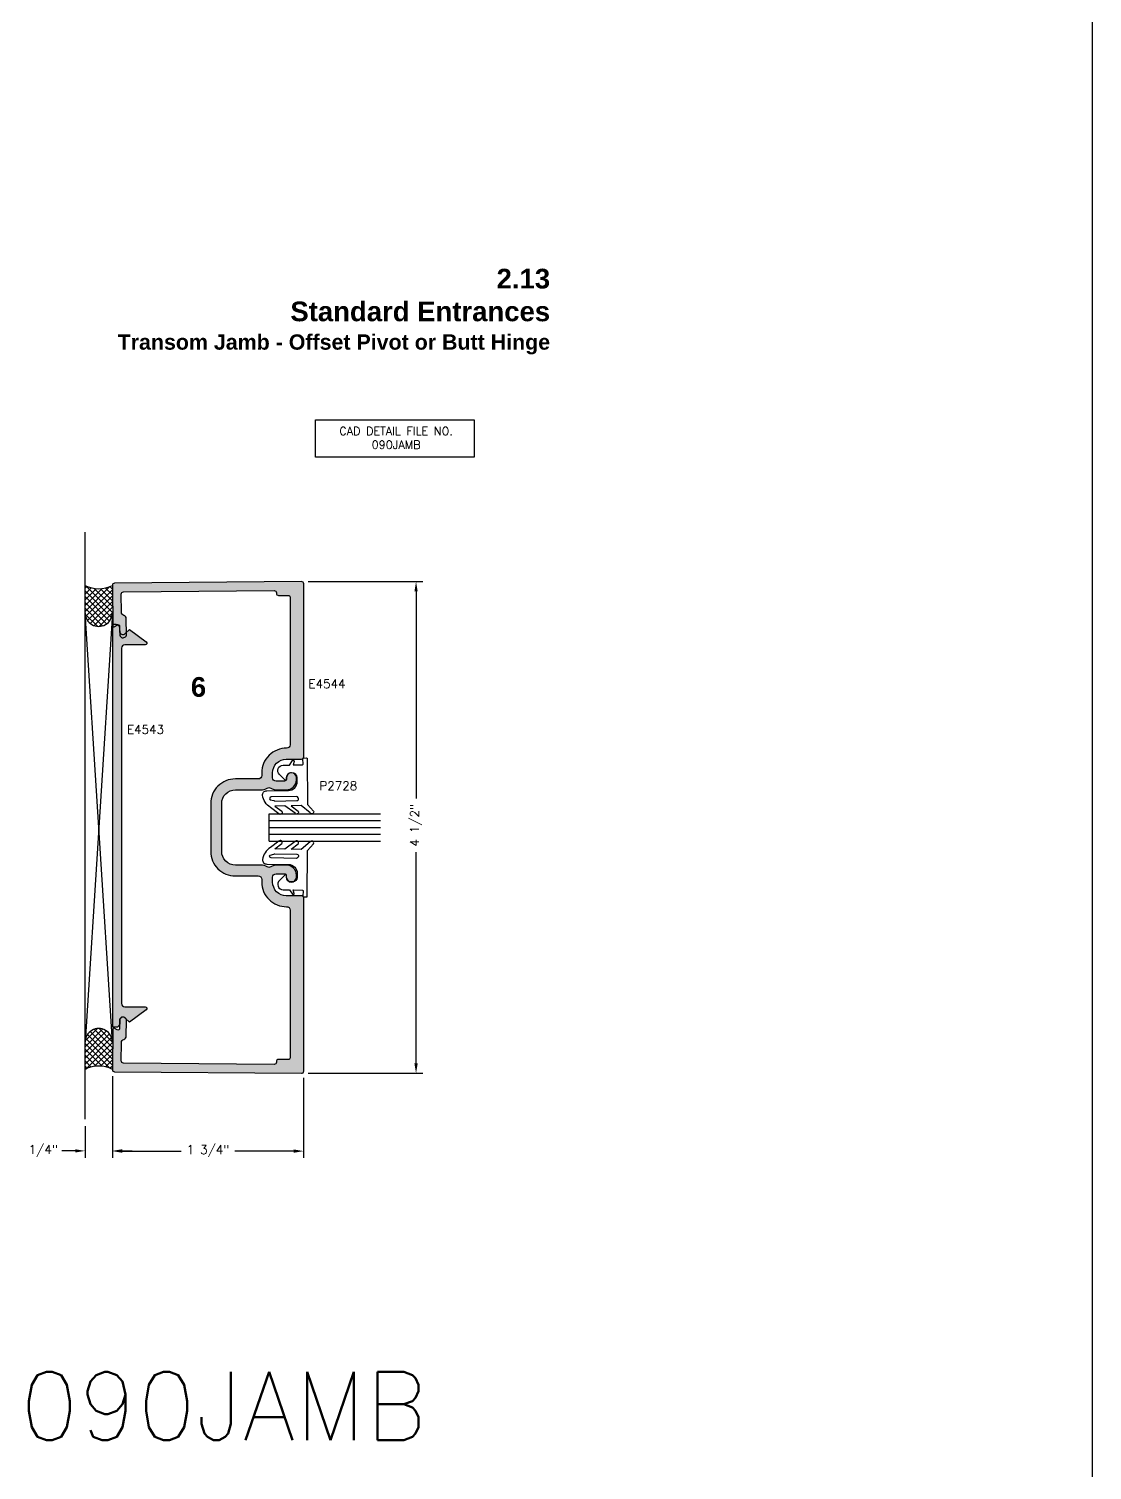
# Model space of a CAD drawing. Extents: x 0 to 130, y 0 to 90.
# Drawn here: x 113.18 to 122.91, y 45.28 to 58.47 of the extents above; entities that cross this region are included whole.
import ezdxf

# ---------------------------------------------------------------- set-up
doc = ezdxf.new("R2010")
doc.units = 0
doc.header["$MEASUREMENT"] = 0
doc.header["$PDMODE"] = 3
doc.layers.get('0').update_dxf_attribs({"linetype": 'CONTINUOUS'})
doc.layers.get('DEFPOINTS').update_dxf_attribs({"linetype": 'CONTINUOUS'})
for name, color, linetype in [('R-ANNO-DIMS', 3, 'CONTINUOUS'), ('R-ANNO-TEXT', 6, 'CONTINUOUS'), ('R-DET1', 4, 'CONTINUOUS'), ('R-DET2', 2, 'CONTINUOUS'), ('R-DET3', 5, 'CONTINUOUS'), ('R-OTLN', 1, 'CONTINUOUS'), ('R-PAT1', 5, 'CONTINUOUS'), ('TITLE', 7, 'CONTINUOUS')]:
    doc.layers.add(name, color=color, linetype=linetype)
doc.styles.get("Standard").update_dxf_attribs({"font": 'simplex'})
doc.dimstyles.new('1X', dxfattribs={"dimscale": 0, "dimtxt": 0.08, "dimasz": 0.09, "dimexe": 0.062, "dimexo": 0.062, "dimgap": 0.045, "dimtad": 0, "dimdec": 4, "dimzin": 4, "dimtxsty": 'STANDARD', "dimcen": 0, "dimazin": 3, "dimtp": 0.02, "dimtfac": 1, "dimtdec": 4, "dimtofl": 0, "dimtmove": 0, "dimatfit": 3, "dimtolj": 1, "dimtzin": 4})
pattern_1 = [(0, (110.191331, 46.42024), (0.009375, 0.01875), [0, -0.01875])]

# ---------------------------------------------------------------- blocks, each defined once
blk = doc.blocks.new('*D92')
at = {"layer": 'DEFPOINTS', "color": 0}
for p in [(113.948, 48.946), (113.698, 48.49), (113.948, 48.201)]:
    blk.add_point(p, dxfattribs=at)
at = {"layer": 'R-ANNO-DIMS', "color": 0}
for p, q in [((113.948, 48.884), (113.948, 48.139)), ((113.698, 48.428), (113.698, 48.139)), ((113.608, 48.201), (113.486, 48.201)), ((114.038, 48.201), (114.128, 48.201))]:
    blk.add_line(p, q, dxfattribs=at)
for points in [[(113.608, 48.216), (113.608, 48.186), (113.698, 48.201)], [(114.038, 48.216), (114.038, 48.186), (113.948, 48.201)]]:
    blk.add_solid(points, dxfattribs=at)
at = {"layer": 'R-ANNO-DIMS', "color": 0, "insert": (113.316, 48.201), "char_height": 0.08, "attachment_point": 5}
blk.add_mtext('\\A1;1/4"', dxfattribs=at)
blk = doc.blocks.new('*D93')
at = {"layer": 'DEFPOINTS', "color": 0}
for p in [(113.948, 48.946), (115.697, 48.931), (115.697, 48.199)]:
    blk.add_point(p, dxfattribs=at)
at = {"layer": 'R-ANNO-DIMS', "color": 0}
for p, q in [((113.948, 48.884), (113.948, 48.137)), ((115.697, 48.869), (115.697, 48.137)), ((114.038, 48.199), (114.577, 48.199)), ((115.607, 48.199), (115.067, 48.199))]:
    blk.add_line(p, q, dxfattribs=at)
for points in [[(114.038, 48.214), (114.038, 48.184), (113.948, 48.199)], [(115.607, 48.214), (115.607, 48.184), (115.697, 48.199)]]:
    blk.add_solid(points, dxfattribs=at)
at = {"layer": 'R-ANNO-DIMS', "color": 0, "insert": (114.822, 48.199), "char_height": 0.08, "attachment_point": 5}
blk.add_mtext('\\A1;1 3/4"', dxfattribs=at)
blk = doc.blocks.new('*D94')
at = {"layer": 'DEFPOINTS', "color": 0}
for p in [(115.677, 53.41), (116.725, 53.41), (115.677, 48.911)]:
    blk.add_point(p, dxfattribs=at)
at = {"layer": 'R-ANNO-DIMS', "color": 0}
for p, q in [((115.739, 53.41), (116.787, 53.41)), ((116.725, 53.32), (116.725, 51.425)), ((116.725, 49.001), (116.725, 50.935)), ((115.739, 48.911), (116.787, 48.911))]:
    blk.add_line(p, q, dxfattribs=at)
for points in [[(116.71, 53.32), (116.74, 53.32), (116.725, 53.41)], [(116.71, 49.001), (116.74, 49.001), (116.725, 48.911)]]:
    blk.add_solid(points, dxfattribs=at)
at = {"layer": 'R-ANNO-DIMS', "color": 0, "insert": (116.725, 51.18), "char_height": 0.08, "attachment_point": 5, "rotation": 90}
blk.add_mtext('\\A1;4 1/2"', dxfattribs=at)

msp = doc.modelspace()

# ---------------------------------------------------------------- hatches: boundary and pattern name
at = {"layer": 'R-PAT1'}
h = msp.add_hatch(dxfattribs=at)
h.set_pattern_fill('ANSI37', color=256, scale=0.3, angle=-90, style=0)
h.set_pattern_definition([(315, (106.8975, 55.883245), (0.0265165, 0.0265165), []), (45, (106.8975, 55.883245), (-0.0265165, 0.0265165), [])])
h.paths.add_polyline_path([(113.9476173, 53.3754011, -0.2499996235), (113.6976173, 53.3754011), (113.6976173, 53.1254501), (113.6985961, 53.1097884, 0.8820054923), (113.9466384, 53.1097884), (113.9476171, 53.125447)])
h = msp.add_hatch(dxfattribs=at)
h.set_pattern_fill('DOTS', color=256, scale=0.3, style=0)
h.set_pattern_definition(pattern_1)
edge = h.paths.add_edge_path()
edge.add_arc((115.6773761, 51.8056718), 0.02, 270, 360)
edge.add_line((115.6973761, 51.8056718), (115.6973761, 53.3904965))
edge.add_arc((115.6773761, 53.3904965), 0.02, 0, 90.5)
edge.add_line((115.6772016, 53.4104957), (113.967442, 53.3955749))
edge.add_arc((113.9676165, 53.3755756), 0.02, 90.5, 180.5)
edge.add_line((113.9476173, 53.3754011), (113.9508648, 53.0032716))
edge.add_arc((113.9588645, 53.0033414), 0.008, 180.5, 300.50010917)
edge.add_line((113.9629248, 52.9964484), (113.9912801, 53.013151))
edge.add_arc((113.9988932, 53.0002266), 0.015, 0.5, 120.50010917, ccw=False)
edge.add_line((114.0138926, 53.0003575), (114.0145331, 52.9269681))
edge.add_arc((114.045532, 52.9272377), 0.031, 180.49846597, 360.50153403)
edge.add_line((114.0765308, 52.9275091), (114.0752796, 53.0708767))
edge.add_arc((114.0442808, 53.0706062), 0.031, 0.50003529, 74.58605056)
edge.add_arc((114.0607598, 53.1303761), 0.031, 180.5, 254.58605056, ccw=False)
edge.add_line((114.029761, 53.1301055), (114.0283123, 53.2961023))
edge.add_arc((114.0483116, 53.2962768), 0.02, 90.5, 180.5, ccw=False)
edge.add_line((114.048137, 53.316276), (115.4272016, 53.3283109))
edge.add_arc((115.4273761, 53.3083117), 0.02, 0, 90.5, ccw=False)
edge.add_line((115.4473761, 53.3083117), (115.4473761, 53.3036606))
edge.add_arc((115.4673761, 53.3036606), 0.02, 180, 270.5)
edge.add_line((115.4675506, 53.2836613), (115.5572452, 53.2844441))
edge.add_arc((115.5573761, 53.2694447), 0.015, 0, 90.5, ccw=False)
edge.add_line((115.5723761, 53.2694447), (115.5723761, 51.916654))
edge.add_arc((115.5413761, 51.916654), 0.031, -90.67573769, 0, ccw=False)
edge.add_arc((115.5383569, 51.6606718), 0.225, 89.32426231, 180)
edge.add_line((115.3133569, 51.6606718), (115.3133569, 51.6357035))
edge.add_arc((115.2823569, 51.6357035), 0.031, -90, 0, ccw=False)
edge.add_line((115.2823569, 51.6047035), (115.0723761, 51.6047035))
edge.add_arc((115.0723761, 51.3797035), 0.225, 90, 180)
edge.add_line((114.8473761, 51.3797035), (114.8473761, 51.1606718))
edge.add_line((114.8473761, 51.1606718), (114.8473761, 50.94164))
edge.add_arc((115.0723761, 50.94164), 0.225, 180, 270)
edge.add_line((115.0723761, 50.71664), (115.2823569, 50.71664))
edge.add_arc((115.2823569, 50.68564), 0.031, 0, 90, ccw=False)
edge.add_line((115.3133569, 50.68564), (115.3133569, 50.6606718))
edge.add_arc((115.5383569, 50.6606718), 0.225, 180, 270.67573769)
edge.add_arc((115.5413761, 50.4046896), 0.031, 0, 90.67573769, ccw=False)
edge.add_line((115.5723761, 50.4046896), (115.5723761, 49.0518989))
edge.add_arc((115.5573761, 49.0518989), 0.015, 269.5, 360, ccw=False)
edge.add_line((115.5572452, 49.0368994), (115.4675506, 49.0376822))
edge.add_arc((115.4673761, 49.0176829), 0.02, 89.5, 180)
edge.add_line((115.4473761, 49.0176829), (115.4473761, 49.0130318))
edge.add_arc((115.4273761, 49.0130318), 0.02, 269.5, 360, ccw=False)
edge.add_line((115.4272016, 48.9930326), (114.048137, 49.0050675))
edge.add_arc((114.0483116, 49.0250667), 0.02, 179.5, 269.5, ccw=False)
edge.add_line((114.0283123, 49.0252413), (114.029761, 49.191238))
edge.add_arc((114.0607598, 49.1909675), 0.031, 105.4139155, 179.5, ccw=False)
edge.add_arc((114.0442808, 49.2507374), 0.031, 285.4139155, 359.49997883)
edge.add_line((114.0752796, 49.2504668), (114.0765308, 49.3938345))
edge.add_arc((114.045532, 49.3941059), 0.031, 359.49837345, 539.50162655)
edge.add_line((114.0145331, 49.3943756), (114.0138926, 49.320986))
edge.add_arc((113.9988932, 49.3211169), 0.015, 239.49995903, 359.5, ccw=False)
edge.add_line((113.9912801, 49.3081925), (113.9629248, 49.3248951))
edge.add_arc((113.9588645, 49.318002), 0.008, 59.49995903, 179.5)
edge.add_line((113.9508648, 49.3180718), (113.9476173, 48.9459424))
edge.add_arc((113.9676165, 48.9457679), 0.02, 179.5, 269.5)
edge.add_line((113.967442, 48.9257687), (115.6772016, 48.9108478))
edge.add_arc((115.6773761, 48.9308471), 0.02, 269.5, 360)
edge.add_line((115.6973761, 48.9308471), (115.6973761, 50.5156718))
edge.add_arc((115.6773761, 50.5156718), 0.02, 0, 90)
edge.add_line((115.6773761, 50.5356718), (115.5383569, 50.5356718))
edge.add_arc((115.5383569, 50.6606718), 0.125, 180, 270, ccw=False)
edge.add_line((115.4133569, 50.6606718), (115.4133569, 50.70564))
edge.add_arc((115.4443569, 50.70564), 0.031, 90, 180, ccw=False)
edge.add_line((115.4443569, 50.73664), (115.5233569, 50.73664))
edge.add_arc((115.5233569, 50.72164), 0.015, 0, 90, ccw=False)
edge.add_line((115.5383569, 50.72164), (115.5383569, 50.70714))
edge.add_arc((115.5848569, 50.70714), 0.0465, 180, 360)
edge.add_line((115.6313569, 50.70714), (115.6313569, 50.72364))
edge.add_arc((115.5383569, 50.72364), 0.093, 0, 90)
edge.add_line((115.5383569, 50.81664), (115.4583569, 50.81664))
edge.add_arc((115.4583569, 50.69164), 0.125, 90, 120.05938649)
edge.add_arc((115.3802169, 50.8266591), 0.031, 237.87116048, 300.05938649, ccw=False)
edge.add_arc((115.3073569, 50.71064), 0.106, 57.87116048, 90)
edge.add_line((115.3073569, 50.81664), (115.0723761, 50.81664))
edge.add_arc((115.0723761, 50.94164), 0.125, 180, 270, ccw=False)
edge.add_line((114.9473761, 50.94164), (114.9473761, 51.1606718))
edge.add_line((114.9473761, 51.1606718), (114.9473761, 51.3797035))
edge.add_arc((115.0723761, 51.3797035), 0.125, 90, 180, ccw=False)
edge.add_line((115.0723761, 51.5047035), (115.3073569, 51.5047035))
edge.add_arc((115.3073569, 51.6107035), 0.106, 270, 302.12883952)
edge.add_arc((115.3802169, 51.4946845), 0.031, 59.94061351, 122.12883952, ccw=False)
edge.add_arc((115.4583569, 51.6297035), 0.125, 239.94061351, 270)
edge.add_line((115.4583569, 51.5047035), (115.5383569, 51.5047035))
edge.add_arc((115.5383569, 51.5977035), 0.093, 270, 360)
edge.add_line((115.6313569, 51.5977035), (115.6313569, 51.6142035))
edge.add_arc((115.5848569, 51.6142035), 0.0465, 0, 180)
edge.add_line((115.5383569, 51.6142035), (115.5383569, 51.5997035))
edge.add_arc((115.5233569, 51.5997035), 0.015, -90, 0, ccw=False)
edge.add_line((115.5233569, 51.5847035), (115.4443569, 51.5847035))
edge.add_arc((115.4443569, 51.6157035), 0.031, 180, 270, ccw=False)
edge.add_line((115.4133569, 51.6157035), (115.4133569, 51.6606718))
edge.add_arc((115.5383569, 51.6606718), 0.125, 90, 180, ccw=False)
edge.add_line((115.5383569, 51.7856718), (115.6773761, 51.7856718))
h = msp.add_hatch(dxfattribs=at)
h.set_pattern_fill('DOTS', color=256, scale=0.3, style=0)
h.set_pattern_definition(pattern_1)
edge = h.paths.add_edge_path()
edge.add_arc((114.2479858, 49.5049271), 0.015, -53.32849881, 90, ccw=False)
edge.add_line((114.2569442, 49.492896), (114.1038273, 49.3789277))
edge.add_line((114.1038273, 49.3789277), (114.0659061, 49.4168487))
edge.add_arc((114.0439857, 49.3949284), 0.031, 44.99994772, 179.99998152)
edge.add_line((114.0129857, 49.3949284), (114.0129858, 49.3629279))
edge.add_arc((113.9819858, 49.3629279), 0.031, -90.00001848, 0, ccw=False)
edge.add_line((113.9819858, 49.3319279), (113.9509857, 49.3319277))
edge.add_line((113.9509857, 49.3319277), (113.9509857, 53.0199277))
edge.add_line((113.9509857, 53.0199277), (113.9819858, 53.0199277))
edge.add_arc((113.9819858, 52.9889277), 0.031, 0, 90.00003697, ccw=False)
edge.add_line((114.0129858, 52.9889277), (114.0129857, 52.9569267))
edge.add_arc((114.0439857, 52.9569267), 0.031, 180, 315.00045742)
edge.add_line((114.0659062, 52.9350066), (114.1038273, 52.9729277))
edge.add_line((114.1038273, 52.9729277), (114.2569442, 52.8589588))
edge.add_arc((114.2479858, 52.8469277), 0.015, -90, 53.32827068, ccw=False)
edge.add_line((114.2479858, 52.8319277), (114.0619858, 52.8319277))
edge.add_arc((114.0619858, 52.8009277), 0.031, 90, 180)
edge.add_line((114.0309858, 52.8009277), (114.0309858, 49.5509276))
edge.add_arc((114.0619858, 49.5509276), 0.031, 180, 270)
edge.add_line((114.0619858, 49.5199276), (114.2479858, 49.5199271))
h = msp.add_hatch(dxfattribs=at)
h.set_pattern_fill('ANSI37', color=256, scale=0.3, angle=-90, style=0)
h.set_pattern_definition([(45, (106.8975, 46.4381), (0.0265165, -0.0265165), []), (315, (106.8975, 46.4381), (-0.0265165, -0.0265165), [])])
h.paths.add_polyline_path([(113.9476173, 48.9459424, 0.2499996235), (113.6976173, 48.9459424), (113.6976173, 49.1958934), (113.6985961, 49.2115551, -0.8820054923), (113.9466384, 49.2115551), (113.9476171, 49.1958965)])

# ---------------------------------------------------------------- linework, layer by layer
at = {"layer": 'R-ANNO-TEXT'}
msp.add_lwpolyline([(115.8058321, 54.8908786), (117.257312, 54.8908786), (117.257312, 54.5488158), (115.8058321, 54.5488158)], close=True, dxfattribs=at)
at = {"layer": 'R-DET1', "color": 4, "linetype": 'CONTINUOUS'}
msp.add_lwpolyline([(114.2479858, 49.5199271, -0.7220754185), (114.2569442, 49.492896), (114.1038273, 49.3789277), (114.0659061, 49.4168487, 0.6681788512), (114.0129857, 49.3949284), (114.0129858, 49.3629279, -0.4142136569), (113.9819858, 49.3319279), (113.9509857, 49.3319277), (113.9509857, 53.0199277), (113.9819858, 53.0199277, -0.4142137513), (114.0129858, 52.9889277), (114.0129857, 52.9569267, 0.6681815249), (114.0659062, 52.9350066), (114.1038273, 52.9729277), (114.2569442, 52.8589588, -0.7220739042), (114.2479858, 52.8319277), (114.0619858, 52.8319277, 0.4142135624), (114.0309858, 52.8009277), (114.0309858, 49.5509276, 0.4142135624), (114.0619858, 49.5199276)], format="xyb", close=True, dxfattribs=at)
at = {"layer": 'R-DET2', "extrusion": (1.22461e-16, -7.4983e-33, -1)}
for p, q in [((115.3823761, 51.0356718), (115.3823761, 51.2856718)), ((115.3823761, 51.2856718), (116.3984805, 51.2856718)), ((115.3823761, 51.2231718), (116.3984805, 51.2231718)), ((115.3823761, 51.1606718), (116.3984805, 51.1606718)), ((115.3823761, 51.0981718), (116.3984805, 51.0981718)), ((115.3823761, 51.0356718), (116.3984805, 51.0356718))]:
    msp.add_line(p, q, dxfattribs=at)
at = {"layer": 'R-DET2'}
for points in [[(115.5411621, 51.6187055), (115.5414063, 51.6047129, -0.6681786379), (115.5244613, 51.597345), (115.4753639, 51.6447578, -0.6681786379), (115.5092242, 51.7307171), (115.5680649, 51.7317442), (115.5955088, 51.7718641, -0.8363234174), (115.6098741, 51.765412), (115.6016258, 51.73233), (115.6854867, 51.7337938, 0.4142135624), (115.6913811, 51.7398976), (115.6905084, 51.78989, -0.4142135624), (115.6964028, 51.7959938), (115.7243985, 51.7964825, -0.4142135624), (115.7305023, 51.7905881), (115.7308913, 51.3720666, 0.1630378793), (115.7308913, 51.3720666), (115.7883418, 51.3091432, -0.8866576519), (115.7565381, 51.2931705), (115.6736409, 51.3610051), (115.5825528, 51.3594152), (115.6472532, 51.3110684, -0.9485134715), (115.6180633, 51.2903468), (115.5263237, 51.3584337), (115.4345238, 51.3568313), (115.4984191, 51.3087093, -0.958754735), (115.4703215, 51.2864996), (115.3936968, 51.3444241, -0.2262200796), (115.3199842, 51.4550739, -0.4142135624), (115.35928, 51.495766), (115.5592495, 51.4992564, 0.4142135624), (115.6378411, 51.5806404), (115.6371719, 51.6189814, 0.3888787319), (115.5999682, 51.6581858), (115.5839463, 51.6593062, 0.4400105309)], [(115.6455342, 51.4310704, 0.3723118187), (115.6304702, 51.4436398), (115.4002661, 51.4396216, 0.6681786379), (115.390108, 51.4138338), (115.4241593, 51.4065007, 0.1989123674), (115.434841, 51.4022931), (115.6360894, 51.4058059, 0.4573947209), (115.6506298, 51.4232319)], [(115.5411621, 50.702638), (115.5414063, 50.7166306, 0.6681786379), (115.5244613, 50.7239986), (115.4753639, 50.6765858, 0.6681786379), (115.5092242, 50.5906264), (115.5680649, 50.5895993), (115.5955088, 50.5494794, 0.8363234174), (115.6098741, 50.5559315), (115.6016258, 50.5890135), (115.6854867, 50.5875497, -0.4142135624), (115.6913811, 50.5814459), (115.6905084, 50.5314535, 0.4142135624), (115.6964028, 50.5253497), (115.7243985, 50.5248611, 0.4142135624), (115.7305023, 50.5307554), (115.7308913, 50.9492769, -0.1630378793), (115.7308913, 50.9492769), (115.7883418, 51.0122003, 0.8866576519), (115.7565381, 51.028173), (115.6736409, 50.9603384), (115.5825528, 50.9619284), (115.6472532, 51.0102751, 0.9485134715), (115.6180633, 51.0309967), (115.5263237, 50.9629098), (115.4345238, 50.9645122), (115.4984191, 51.0126342, 0.958754735), (115.4703215, 51.0348439), (115.3936968, 50.9769194, 0.2262200796), (115.3199842, 50.8662696, 0.4142135624), (115.35928, 50.8255776), (115.5592495, 50.8220871, -0.4142135624), (115.6378411, 50.7407031), (115.6371719, 50.7023622, -0.3888787319), (115.5999682, 50.6631577), (115.5839463, 50.6620373, -0.4400105309)], [(115.6455342, 50.8902731, -0.3723118187), (115.6304702, 50.8777037), (115.4002661, 50.8817219, -0.6681786379), (115.390108, 50.9075097), (115.4241593, 50.9148428, -0.1989123674), (115.434841, 50.9190504), (115.6360894, 50.9155376, -0.4573947209), (115.6506298, 50.8981116)]]:
    msp.add_lwpolyline(points, format="xyb", close=True, dxfattribs=at)
at = {"layer": 'R-DET3'}
for p, q in [((113.6976173, 48.4904969), (113.6976173, 53.8620387)), ((113.9476171, 53.1256201), (113.6976173, 49.1959424)), ((113.9476171, 49.1957234), (113.6976173, 53.1254011))]:
    msp.add_line(p, q, dxfattribs=at)
at = {"layer": 'R-OTLN'}
msp.add_lwpolyline([(115.6773761, 51.7856718, 0.4142135624), (115.6973761, 51.8056718), (115.6973761, 53.3904965, 0.4167718538), (115.6772016, 53.4104957), (113.967442, 53.3955749, 0.4142135624), (113.9476173, 53.3754011), (113.9508648, 53.0032716, 0.5773509043), (113.9629248, 52.9964484), (113.9912801, 53.013151, -0.5773509043), (114.0138926, 53.0003575), (114.0145331, 52.9269681, 1.0000267742), (114.0765308, 52.9275091), (114.0752796, 53.0708767, 0.3350127021), (114.0525203, 53.1004911, -0.3350128733), (114.029761, 53.1301055), (114.0283123, 53.2961023, -0.4142135624), (114.048137, 53.316276), (115.4272016, 53.3283109, -0.4167718538), (115.4473761, 53.3083117), (115.4473761, 53.3036606, 0.4167718538), (115.4675506, 53.2836613), (115.5572452, 53.2844441, -0.4167718538), (115.5723761, 53.2694447), (115.5723761, 51.916654, -0.4176721343), (115.5410105, 51.8856561, 0.4176721343), (115.3133569, 51.6606718), (115.3133569, 51.6357035, -0.4142135624), (115.2823569, 51.6047035), (115.0723761, 51.6047035, 0.4142135624), (114.8473761, 51.3797035), (114.8473761, 51.1606718), (114.8473761, 50.94164, 0.4142135624), (115.0723761, 50.71664), (115.2823569, 50.71664, -0.4142135624), (115.3133569, 50.68564), (115.3133569, 50.6606718, 0.4176721343), (115.5410105, 50.4356874, -0.4176721343), (115.5723761, 50.4046896), (115.5723761, 49.0518989, -0.4167718538), (115.5572452, 49.0368994), (115.4675506, 49.0376822, 0.4167718538), (115.4473761, 49.0176829), (115.4473761, 49.0130318, -0.4167718538), (115.4272016, 48.9930326), (114.048137, 49.0050675, -0.4142135624), (114.0283123, 49.0252413), (114.029761, 49.191238, -0.3350130381), (114.0525203, 49.2208524, 0.3350129353), (114.0752796, 49.2504668), (114.0765308, 49.3938345, 1.0000283891), (114.0145331, 49.3943756), (114.0138926, 49.320986, -0.5773505075), (113.9912801, 49.3081925), (113.9629248, 49.3248951, 0.5773505075), (113.9508648, 49.3180718), (113.9476173, 48.9459424, 0.4142135624), (113.967442, 48.9257687), (115.6772016, 48.9108478, 0.4167718538), (115.6973761, 48.9308471), (115.6973761, 50.5156718, 0.4142135624), (115.6773761, 50.5356718), (115.5383569, 50.5356718, -0.4142135624), (115.4133569, 50.6606718), (115.4133569, 50.70564, -0.4142135624), (115.4443569, 50.73664), (115.5233569, 50.73664, -0.4142135624), (115.5383569, 50.72164), (115.5383569, 50.70714, 1), (115.6313569, 50.70714), (115.6313569, 50.72364, 0.4142135624), (115.5383569, 50.81664), (115.4583569, 50.81664, 0.1319161202), (115.3957448, 50.7998284, -0.2782092013), (115.3637304, 50.8004066, 0.1411141523), (115.3073569, 50.81664), (115.0723761, 50.81664, -0.4142135624), (114.9473761, 50.94164), (114.9473761, 51.1606718), (114.9473761, 51.3797035, -0.4142135624), (115.0723761, 51.5047035), (115.3073569, 51.5047035, 0.1411141523), (115.3637304, 51.5209369, -0.2782092013), (115.3957448, 51.5215152, 0.1319161202), (115.4583569, 51.5047035), (115.5383569, 51.5047035, 0.4142135624), (115.6313569, 51.5977035), (115.6313569, 51.6142035, 1), (115.5383569, 51.6142035), (115.5383569, 51.5997035, -0.4142135624), (115.5233569, 51.5847035), (115.4443569, 51.5847035, -0.4142135624), (115.4133569, 51.6157035), (115.4133569, 51.6606718, -0.4142135624), (115.5383569, 51.7856718)], format="xyb", close=True, dxfattribs=at)
at = {"layer": 'R-PAT1'}
for centre, radius, start, end in [((113.8226173, 53.6097765), 0.2656254, 241.92755367, 298.07244633), ((113.8226173, 53.1254011), 0.125, 180, 0.1003821), ((113.8226173, 49.1959424), 0.125, 359.8996179, 180), ((113.8226173, 48.711567), 0.2656254, 61.92755367, 118.07244633)]:
    msp.add_arc(centre, radius, start, end, dxfattribs=at)
at = {"layer": 'TITLE'}
msp.add_line((122.9080005, 84.8789502), (122.9080005, 5.25), dxfattribs=at)

# ---------------------------------------------------------------- texts
msp.add_text('090JAMB', height=0.625).set_placement((113.1035276, 45.5552006))
at = {"layer": 'R-ANNO-TEXT'}
for s, insert, char_height, width, attachment_point in [('CAD DETAIL FILE NO.\\P090JAMB', (116.5425143, 54.8252959), 0.075, 1.875, 2), ('{\\fArial|b1|i0|c0|p34;6}', (114.8052089, 52.5364655, 6.2106922), 0.18, 7.44, 3)]:
    msp.add_mtext(s, dxfattribs=dict(at, insert=insert, char_height=char_height, width=width, attachment_point=attachment_point))
at = {"layer": 'R-ANNO-TEXT', "char_height": 0.08, "attachment_point": 4}
for s, insert in [('\\A1;E4544', (115.7407582, 52.4755038)), ('E4543', (114.0814123, 52.0567643)), ('P2728', (115.8405781, 51.5423006))]:
    msp.add_mtext(s, dxfattribs=dict(at, insert=insert))
at = {"layer": 'TITLE', "insert": (117.9509529, 56.2726923, 6.2106922), "char_height": 0.18, "width": 7.44, "attachment_point": 3}
msp.add_mtext('{\\fArial|b1|i0|c0|p34;2.13\\PStandard Entrances\\P\\H0.7778x;Transom Jamb - Offset Pivot or Butt Hinge}', dxfattribs=at)

# ---------------------------------------------------------------- dimensions: what is measured, and where the dimension line sits
at = {"layer": 'R-ANNO-DIMS'}
dim = msp.add_linear_dim(base=(116.724715, 53.4104957), p1=(115.6772016, 48.9108478), p2=(115.6772016, 53.4104957), angle=90, dimstyle='1X', override={"dimscale": 1, "dimpost": '"'}, dxfattribs=at)
dim.commit()
dim.dimension.update_dxf_attribs({"geometry": '*D94', "text_midpoint": (116.724715, 51.1804159), "dimtype": 160})
dim = msp.add_linear_dim(base=(113.9476173, 48.201045), p1=(113.6976173, 48.4904969), p2=(113.9476173, 48.9459424), dimstyle='1X', override={"dimscale": 1, "dimpost": '"'}, dxfattribs=at)
dim.commit()
dim.dimension.update_dxf_attribs({"geometry": '*D92', "text_midpoint": (113.3156173, 48.201045), "dimtype": 160})
dim = msp.add_linear_dim(base=(115.6973761, 48.1987922), p1=(113.9476173, 48.9459424), p2=(115.6973761, 48.9308471), dimstyle='1X', override={"dimscale": 1, "dimpost": '"'}, dxfattribs=at)
dim.commit()
dim.dimension.update_dxf_attribs({"geometry": '*D93', "text_midpoint": (114.8224967, 48.1987922)})

doc.saveas('drawing.dxf')
